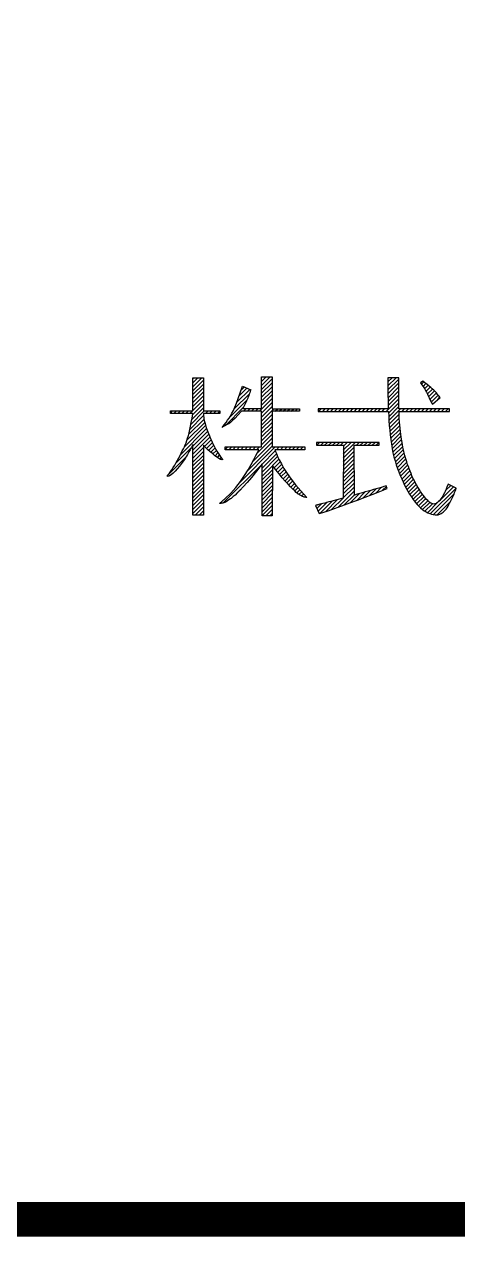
# Model space of a CAD drawing. Header units: millimetres. Extents: x 0 to 841, y 0 to 594.
# Drawn here: x 343.7 to 348.7, y 15.16 to 29.16 of the extents above; entities that cross this region are included whole.
import ezdxf

# ---------------------------------------------------------------- set-up
doc = ezdxf.new("R2010")
doc.units = ezdxf.units.MM
doc.header["$LTSCALE"] = 0.2
doc.layers.add('A1_図面枠', color=7, linetype='Continuous')
doc.layers.add('PTM', color=3, linetype='Continuous')

# ---------------------------------------------------------------- blocks, each defined once
blk = doc.blocks.new('block森村-2')
at = {"color": 0, "linetype": 'Continuous'}
for p, q in [((1910.4, 967.4), (1921.7, 978.8)), ((1910.4, 972.4), (1916.7, 978.8)), ((1910.4, 977.4), (1911.7, 978.8)), ((1910.4, 937), (1910.4, 978.8)), ((1910.4, 978.8), (1923.8, 978.8)), ((1923.8, 978.8), (1923.8, 937)), ((1996.9, 939.9), (1997, 979.8)), ((1997, 969.2), (2007.6, 979.8)), ((1997, 974.2), (2002.6, 979.8)), ((1997, 979.2), (1997.6, 979.8)), ((1997, 979.8), (2010.2, 979.8)), ((1997, 964.2), (2010.2, 977.5)), ((2010.2, 979.8), (2010.2, 939.7)), ((2155.9, 968.5), (2166.2, 978.8)), ((2155.9, 973.5), (2161.2, 978.8)), ((2155.9, 978.5), (2156.2, 978.8)), ((2155.9, 978.8), (2155.9, 975.2)), ((2169.6, 978.8), (2155.9, 978.8)), ((2156, 963.6), (2169.6, 977.2)), ((2169.6, 975.2), (2169.6, 978.8)), ((1910.4, 962.5), (1923.8, 975.9)), ((1910.4, 957.5), (1923.8, 970.9)), ((1910.4, 952.5), (1923.8, 965.9)), ((1965.9, 948.2), (1982, 964.2)), ((1968.8, 956.1), (1978.5, 965.7)), ((1970.1, 959.6), (1972.9, 968)), ((1971.5, 963.7), (1974.9, 967.1)), ((1972.9, 968), (1983.3, 963.7)), ((1983.3, 963.7), (1982.6, 961.7)), ((1997, 959.2), (2010.2, 972.5)), ((1997, 954.2), (2010.2, 967.5)), ((1997, 949.2), (2010.2, 962.5)), ((2155.9, 975.2), (2155.9, 971.7)), ((2155.9, 971.7), (2155.9, 968.3)), ((2155.9, 968.3), (2156, 965)), ((2156, 958.6), (2169.6, 972.2)), ((2156, 965), (2156, 961.7)), ((2156.1, 953.7), (2169.6, 967.2)), ((2156.1, 948.8), (2169.6, 962.2)), ((2169.6, 971.7), (2169.6, 975.2)), ((2169.6, 968.3), (2169.6, 971.7)), ((2169.6, 965), (2169.6, 968.3)), ((2169.6, 961.7), (2169.6, 965)), ((2199.8, 974.7), (2196.8, 972.3)), ((2196.8, 972.3), (2198.7, 969.9)), ((2198.1, 970.7), (2201, 973.7)), ((2198.7, 969.9), (2200.5, 967.6)), ((2201.9, 973), (2199.8, 974.7)), ((2200.2, 967.9), (2203.8, 971.5)), ((2200.5, 967.6), (2202, 965.2)), ((2204, 971.3), (2201.9, 973)), ((2202, 965.2), (2203.4, 962.9)), ((2202.2, 964.9), (2206.6, 969.3)), ((2203.4, 962.9), (2204.6, 960.5)), ((2206.1, 969.7), (2204, 971.3)), ((2204, 961.7), (2209.3, 967)), ((2205.7, 958.4), (2211.9, 964.6)), ((2208, 968), (2206.1, 969.7)), ((2207.2, 954.9), (2214.5, 962.2)), ((2210, 966.4), (2208, 968)), ((2211.8, 964.7), (2210, 966.4)), ((2213.6, 963.1), (2211.8, 964.7)), ((2215.3, 961.4), (2213.6, 963.1)), ((1910.4, 947.5), (1923.8, 960.9)), ((1910.4, 942.5), (1923.8, 955.9)), ((1910.4, 937.5), (1923.8, 950.9)), ((1956.4, 928.7), (1978.4, 950.6)), ((1962.4, 939.6), (1981.5, 958.7)), ((1965.4, 946.6), (1967.6, 952.5)), ((1967.6, 952.5), (1970.1, 959.6)), ((1977, 947.6), (1976, 945.3)), ((1978, 949.7), (1977, 947.6)), ((1978.8, 951.6), (1978, 949.7)), ((1979.5, 953.3), (1978.8, 951.6)), ((1980.1, 955), (1979.5, 953.3)), ((1980.7, 956.6), (1980.1, 955)), ((1981.3, 958.3), (1980.7, 956.6)), ((1981.9, 960), (1981.3, 958.3)), ((1982.6, 961.7), (1981.9, 960)), ((1994.3, 936.7), (2010.2, 952.5)), ((1996.9, 944.2), (2010.2, 957.5)), ((1997, 934.3), (2010.2, 947.5)), ((2153.8, 936.4), (2169.6, 952.3)), ((2156, 961.7), (2156, 958.5)), ((2156, 958.5), (2156, 955.3)), ((2156, 955.3), (2156.1, 952.2)), ((2156.1, 952.2), (2156.1, 949)), ((2156.1, 949), (2156.2, 945.9)), ((2156.2, 943.9), (2169.6, 957.2)), ((2156.6, 934.3), (2169.6, 947.3)), ((2169.6, 958.5), (2169.6, 961.7)), ((2169.6, 955.3), (2169.6, 958.5)), ((2169.6, 952.2), (2169.6, 955.3)), ((2169.6, 949), (2169.6, 952.2)), ((2169.6, 945.9), (2169.6, 949)), ((2204.6, 960.5), (2205.8, 958.2)), ((2205.8, 958.2), (2206.8, 955.9)), ((2206.8, 955.9), (2207.8, 953.6)), ((2207.8, 953.6), (2208.8, 951.5)), ((2208.8, 951.5), (2216.9, 959.7)), ((2208.8, 951.5), (2209.8, 949.3)), ((2209.8, 949.3), (2210.8, 947.3)), ((2210.4, 948.1), (2219.2, 957)), ((2210.8, 947.3), (2211.9, 945.4)), ((2211.9, 945.4), (2221.6, 954.1)), ((2217, 959.6), (2215.3, 961.4)), ((2218.5, 957.8), (2217, 959.6)), ((2220.1, 956), (2218.5, 957.8)), ((2218.9, 951.6), (2221.4, 954.2)), ((2221.6, 954.1), (2220.1, 956)), ((1882.3, 934.4), (1884.9, 937)), ((1882.3, 933.7), (1882.3, 937)), ((1882.3, 937), (1910.4, 937)), ((1910.4, 933.7), (1882.3, 933.7)), ((1886.6, 933.7), (1889.9, 937)), ((1891.6, 933.7), (1894.9, 937)), ((1896.6, 933.7), (1899.9, 937)), ((1901.6, 933.7), (1904.9, 937)), ((1906.6, 933.7), (1909.9, 937)), ((1907.9, 920.1), (1924.8, 937)), ((1909.1, 926.2), (1923.8, 940.9)), ((1909.4, 927.9), (1910.4, 933.7)), ((1910.1, 932.3), (1923.8, 945.9)), ((1923.8, 937), (1944.5, 937)), ((1923.8, 933.8), (1923.8, 933.6)), ((1944.5, 933.8), (1923.8, 933.8)), ((1923.8, 933.6), (1923.8, 933.1)), ((1923.8, 933.1), (1923.8, 932.2)), ((1923.8, 932.2), (1923.9, 930.9)), ((1926.6, 933.8), (1929.8, 937)), ((1931.6, 933.8), (1934.8, 937)), ((1936.6, 933.8), (1939.8, 937)), ((1941.6, 933.8), (1944.5, 936.7)), ((1944.5, 937), (1944.5, 933.8)), ((1951.5, 918.7), (1973.9, 941.2)), ((1957.8, 930.9), (1959.6, 934)), ((1959.6, 934), (1961.4, 937.5)), ((1961.4, 937.5), (1963.3, 941.7)), ((1963.3, 941.7), (1965.4, 946.6)), ((1967.2, 931.8), (1963.6, 927.9)), ((1971.5, 936.7), (1967.2, 931.8)), ((1997, 936.7), (1971.5, 936.7)), ((1974.7, 942.7), (1973.3, 939.9)), ((1973.3, 939.9), (1996.9, 939.9)), ((1974.4, 936.7), (1977.6, 939.9)), ((1976, 945.3), (1974.7, 942.7)), ((1979.4, 936.7), (1982.6, 939.9)), ((1984.4, 936.7), (1987.6, 939.9)), ((1989.4, 936.7), (1992.6, 939.9)), ((1997, 929.3), (2010.2, 942.5)), ((1997, 924.3), (2012.4, 939.7)), ((1997, 891.6), (1997, 936.7)), ((1997, 919.3), (2010.2, 932.6)), ((2010.2, 939.7), (2044.7, 939.7)), ((2044.7, 936.6), (2010.2, 936.6)), ((2010.2, 936.6), (2010.2, 891.6)), ((2014.2, 936.6), (2017.4, 939.7)), ((2019.2, 936.6), (2022.4, 939.7)), ((2024.2, 936.6), (2027.4, 939.7)), ((2029.2, 936.6), (2032.3, 939.7)), ((2034.2, 936.6), (2037.3, 939.7)), ((2039.1, 936.6), (2042.3, 939.7)), ((2044.1, 936.6), (2044.7, 937.1)), ((2044.7, 939.7), (2044.7, 936.6)), ((2068.3, 939.5), (2068.3, 936.4)), ((2156.3, 939.5), (2068.3, 939.5)), ((2068.3, 936.4), (2156.5, 936.4)), ((2069, 936.4), (2072, 939.5)), ((2073.9, 936.4), (2077, 939.5)), ((2078.9, 936.4), (2082, 939.5)), ((2083.9, 936.4), (2087, 939.5)), ((2088.9, 936.4), (2092, 939.5)), ((2093.9, 936.4), (2097, 939.5)), ((2098.9, 936.4), (2101.9, 939.5)), ((2103.9, 936.4), (2106.9, 939.5)), ((2108.9, 936.4), (2111.9, 939.5)), ((2113.9, 936.4), (2116.9, 939.5)), ((2118.8, 936.4), (2121.9, 939.5)), ((2123.8, 936.4), (2126.9, 939.5)), ((2128.8, 936.4), (2131.9, 939.5)), ((2133.8, 936.4), (2136.9, 939.5)), ((2138.8, 936.4), (2141.9, 939.5)), ((2143.8, 936.4), (2146.8, 939.5)), ((2148.8, 936.4), (2151.8, 939.5)), ((2156.2, 945.9), (2156.2, 942.7)), ((2156.2, 942.7), (2156.3, 939.5)), ((2156.5, 936.4), (2156.9, 930.4)), ((2156.9, 929.6), (2169.7, 942.4)), ((2157.2, 924.9), (2171.8, 939.5)), ((2157.6, 920.3), (2170.1, 932.8)), ((2169.7, 942.7), (2169.6, 945.9)), ((2169.7, 939.5), (2169.7, 942.7)), ((2233.5, 939.5), (2169.7, 939.5)), ((2169.9, 936.4), (2233.5, 936.4)), ((2170.2, 927.4), (2169.9, 936.4)), ((2173.7, 936.4), (2176.8, 939.5)), ((2178.7, 936.4), (2181.8, 939.5)), ((2183.7, 936.4), (2186.8, 939.5)), ((2188.7, 936.4), (2191.8, 939.5)), ((2193.7, 936.4), (2196.7, 939.5)), ((2198.7, 936.4), (2201.7, 939.5)), ((2203.7, 936.4), (2206.7, 939.5)), ((2208.6, 936.4), (2211.7, 939.5)), ((2213.6, 936.4), (2216.7, 939.5)), ((2218.6, 936.4), (2221.7, 939.5)), ((2223.6, 936.4), (2226.7, 939.5)), ((2228.6, 936.4), (2231.7, 939.5)), ((2233.5, 936.4), (2233.5, 939.5)), ((1899.7, 891.9), (1926.4, 918.6)), ((1903, 900.2), (1925.3, 922.5)), ((1905.1, 907.3), (1924.5, 926.7)), ((1906.6, 913.8), (1923.9, 931.1)), ((1906.6, 913.5), (1907.5, 917.8)), ((1907.5, 917.8), (1908.4, 922.6)), ((1908.4, 922.6), (1909.4, 927.9)), ((1923.9, 930.9), (1924.1, 929.3)), ((1924.1, 929.3), (1924.4, 927.3)), ((1924.4, 927.3), (1924.8, 925)), ((1924.8, 925), (1925.4, 922.4)), ((1925.4, 922.4), (1926.1, 919.5)), ((1926.1, 919.5), (1927.1, 916.2)), ((1927.1, 916.2), (1928.3, 912.7)), ((1947.3, 916.2), (1949.8, 919.6)), ((1948, 917), (1947.3, 916.2)), ((1948.8, 917.6), (1948, 917)), ((1949.7, 918), (1948.8, 917.6)), ((1950.7, 918.4), (1949.7, 918)), ((1949.8, 919.6), (1952.1, 922.6)), ((1952, 919), (1950.7, 918.4)), ((1953.6, 919.8), (1952, 919)), ((1952.1, 922.6), (1954.1, 925.4)), ((1955.5, 920.9), (1953.6, 919.8)), ((1954.1, 925.4), (1956, 928.1)), ((1957.7, 922.6), (1955.5, 920.9)), ((1956, 928.1), (1957.8, 930.9)), ((1960.4, 924.9), (1957.7, 922.6)), ((1963.6, 927.9), (1960.4, 924.9)), ((1997, 914.3), (2010.2, 927.6)), ((1997, 909.3), (2010.2, 922.6)), ((1997, 904.3), (2010.2, 917.6)), ((2156.9, 930.4), (2157.3, 924.5)), ((2157.3, 924.5), (2157.7, 918.5)), ((2157.7, 918.5), (2158.3, 912.6)), ((2158, 915.7), (2170.2, 927.9)), ((2158.4, 911.1), (2170.5, 923.2)), ((2158.9, 906.6), (2170.8, 918.6)), ((2170.8, 919), (2170.2, 927.4)), ((2171.6, 911.2), (2170.8, 919)), ((1894.7, 881.9), (1927.6, 914.8)), ((1902.8, 899.7), (1903.8, 902.7)), ((1903.8, 902.7), (1904.7, 905.9)), ((1904.7, 905.9), (1905.7, 909.5)), ((1905.7, 909.5), (1906.6, 913.5)), ((1910.4, 892.6), (1928.9, 911.2)), ((1910.4, 887.6), (1930.4, 907.6)), ((1910.4, 882.6), (1931.9, 904.1)), ((1928.3, 912.7), (1929.9, 908.8)), ((1929.9, 908.8), (1931.2, 905.7)), ((1931.2, 905.7), (1932.6, 902.4)), ((1932.6, 902.4), (1934.2, 899.1)), ((1991.2, 883.7), (2010.2, 902.6)), ((1997, 899.4), (2010.2, 912.6)), ((1997, 894.4), (2010.2, 907.6)), ((2158.3, 912.6), (2158.9, 906.8)), ((2158.9, 906.8), (2159.6, 901)), ((2159.4, 902.2), (2171.3, 914.1)), ((2159.6, 901), (2160.4, 895.4)), ((2160, 897.8), (2171.8, 909.6)), ((2160.7, 893.4), (2172.4, 905.2)), ((2161.4, 889.2), (2173.1, 900.9)), ((2172.6, 904), (2171.6, 911.2)), ((2173.7, 897.3), (2172.6, 904)), ((1888.7, 870.9), (1908.2, 890.4)), ((1895.7, 883.8), (1897.1, 886.7)), ((1897.1, 886.7), (1898.4, 889.4)), ((1898.4, 889.4), (1899.7, 891.8)), ((1899.7, 891.8), (1900.8, 894.3)), ((1900.8, 894.3), (1901.8, 896.9)), ((1901.8, 896.9), (1902.8, 899.7)), ((1906.1, 886.9), (1905.3, 885.5)), ((1906.9, 888.2), (1906.1, 886.9)), ((1907.6, 889.4), (1906.9, 888.2)), ((1908.2, 890.4), (1907.6, 889.4)), ((1908.8, 891.4), (1908.2, 890.4)), ((1909.3, 892.2), (1908.8, 891.4)), ((1909.7, 892.9), (1909.3, 892.2)), ((1910, 893.6), (1909.7, 892.9)), ((1910.2, 894.1), (1910, 893.6)), ((1910.4, 894.6), (1910.2, 894.1)), ((1910.4, 805.7), (1910.4, 894.6)), ((1910.4, 877.6), (1923.8, 891.1)), ((1910.4, 872.7), (1923.8, 886.1)), ((1924.2, 893.3), (1923.8, 893.8)), ((1923.8, 893.8), (1923.8, 805.7)), ((1925.4, 892), (1924.2, 893.3)), ((1925.1, 892.3), (1933.4, 900.7)), ((1927.2, 890.2), (1925.4, 892)), ((1929.4, 888.1), (1927.2, 890.2)), ((1927.6, 889.8), (1935, 897.3)), ((1932.1, 885.7), (1929.4, 888.1)), ((1930.2, 887.4), (1936.6, 893.9)), ((1934.9, 883.3), (1932.1, 885.7)), ((1932.8, 885.1), (1938.3, 890.6)), ((1934.2, 899.1), (1935.7, 895.7)), ((1935.5, 882.8), (1940.1, 887.4)), ((1935.7, 895.7), (1937.3, 892.5)), ((1937.3, 892.5), (1939, 889.4)), ((1939, 889.4), (1940.6, 886.4)), ((1940.6, 886.4), (1942.2, 883.7)), ((1951.2, 888.5), (1954.3, 891.6)), ((1951.2, 888.1), (1951.2, 891.6)), ((1951.2, 891.6), (1997, 891.6)), ((1993.3, 888.1), (1951.2, 888.1)), ((1955.7, 888.1), (1959.3, 891.6)), ((1960.7, 888.1), (1964.2, 891.6)), ((1965.7, 888.1), (1969.2, 891.6)), ((1968.1, 845.5), (2014.1, 891.6)), ((1970.7, 888.1), (1974.2, 891.6)), ((1975.7, 888.1), (1979.2, 891.6)), ((1979, 861.5), (2010.2, 892.7)), ((1980.7, 888.1), (1984.2, 891.6)), ((1985.7, 888.1), (1989.2, 891.6)), ((1985.9, 873.4), (2010.2, 897.6)), ((1990.7, 888.1), (1994.2, 891.6)), ((1991.7, 884.7), (1992.9, 887.2)), ((1992.9, 887.2), (1993.3, 888.1)), ((1997.5, 870), (2014.2, 886.6)), ((2010.2, 891.6), (2051.5, 891.6)), ((2013.7, 888.1), (2013.9, 887.5)), ((2051.5, 888.1), (2013.7, 888.1)), ((2013.9, 887.5), (2014.4, 885.9)), ((2014.4, 885.9), (2015.5, 883.3)), ((2015.6, 888.1), (2019.1, 891.6)), ((2020.6, 888.1), (2024.1, 891.6)), ((2025.6, 888.1), (2029.1, 891.6)), ((2030.6, 888.1), (2034.1, 891.6)), ((2035.6, 888.1), (2039.1, 891.6)), ((2040.6, 888.1), (2044.1, 891.6)), ((2045.5, 888.1), (2049.1, 891.6)), ((2050.5, 888.1), (2051.5, 889)), ((2051.5, 891.6), (2051.5, 888.1)), ((2066.1, 897.4), (2066.1, 893.9)), ((2145, 897.4), (2066.1, 897.4)), ((2066.1, 893.9), (2099.9, 893.9)), ((2066.3, 893.9), (2069.9, 897.4)), ((2071.3, 893.9), (2074.9, 897.4)), ((2076.3, 893.9), (2079.9, 897.4)), ((2081.3, 893.9), (2084.8, 897.4)), ((2086.3, 893.9), (2089.8, 897.4)), ((2091.3, 893.9), (2094.8, 897.4)), ((2096.3, 893.9), (2099.8, 897.4)), ((2099.8, 882.5), (2114.8, 897.4)), ((2099.8, 887.5), (2109.8, 897.4)), ((2099.9, 893.9), (2099.8, 827.3)), ((2099.8, 877.5), (2113.6, 891.2)), ((2099.8, 872.5), (2113.6, 886.2)), ((2099.9, 892.5), (2104.8, 897.4)), ((2113.5, 893.9), (2145, 893.9)), ((2113.7, 831.1), (2113.5, 893.9)), ((2116.2, 893.9), (2119.8, 897.4)), ((2121.2, 893.9), (2124.8, 897.4)), ((2126.2, 893.9), (2129.7, 897.4)), ((2131.2, 893.9), (2134.7, 897.4)), ((2136.2, 893.9), (2139.7, 897.4)), ((2141.2, 893.9), (2144.7, 897.4)), ((2145, 893.9), (2145, 897.4)), ((2160.4, 895.4), (2161.3, 889.8)), ((2161.3, 889.8), (2162.3, 884.4)), ((2162.2, 885), (2173.8, 896.6)), ((2163.1, 880.9), (2174.6, 892.4)), ((2164.1, 877), (2175.5, 888.4)), ((2174.9, 891.3), (2173.7, 897.3)), ((2176.1, 885.9), (2174.9, 891.3)), ((2177.4, 881), (2176.1, 885.9)), ((1879.4, 856.6), (1901.9, 879.2)), ((1887.5, 868.9), (1889.3, 871.9)), ((1889.3, 871.9), (1891, 874.9)), ((1891, 874.9), (1892.6, 877.9)), ((1892.6, 877.9), (1894.2, 880.9)), ((1896.1, 870.7), (1893.5, 867.4)), ((1894.2, 880.9), (1895.7, 883.8)), ((1898.5, 874), (1896.1, 870.7)), ((1900.6, 877.1), (1898.5, 874)), ((1902.4, 879.9), (1900.6, 877.1)), ((1903.6, 882.2), (1902.4, 879.9)), ((1904.5, 883.9), (1903.6, 882.2)), ((1905.3, 885.5), (1904.5, 883.9)), ((1910.4, 867.7), (1923.8, 881.1)), ((1910.4, 862.7), (1923.8, 876.1)), ((1910.4, 857.7), (1923.8, 871.1)), ((1937.7, 881), (1934.9, 883.3)), ((1940.5, 878.9), (1937.7, 881)), ((1938.3, 880.6), (1941.9, 884.2)), ((1943.1, 877.2), (1940.5, 878.9)), ((1941.2, 878.5), (1943.8, 881.2)), ((1942.2, 883.7), (1943.8, 881.2)), ((1945.3, 876), (1943.1, 877.2)), ((1943.8, 881.2), (1945.3, 879.1)), ((1944.3, 876.6), (1946, 878.3)), ((1945.3, 879.1), (1946.7, 877.3)), ((1947, 875.6), (1945.3, 876)), ((1946.7, 877.3), (1948.1, 876)), ((1948.1, 876), (1947, 875.6)), ((1983.9, 869.6), (1987.2, 875.7)), ((1987.2, 875.7), (1989.8, 880.8)), ((1989.8, 880.8), (1991.7, 884.7)), ((1997.5, 865), (2015.6, 883)), ((1997.5, 860), (2017.1, 879.6)), ((2010.7, 868.2), (2018.7, 876.2)), ((2012.8, 865.3), (2020.4, 872.9)), ((2015.5, 883.3), (2017, 879.8)), ((2017, 879.8), (2019.1, 875.4)), ((2019.1, 875.4), (2021.8, 870.3)), ((2021.8, 870.3), (2025.1, 864.5)), ((2099.8, 867.5), (2113.6, 881.3)), ((2099.8, 862.5), (2113.6, 876.3)), ((2099.8, 857.5), (2113.6, 871.3)), ((2162.3, 884.4), (2163.5, 879.2)), ((2163.5, 879.2), (2164.9, 874.1)), ((2164.9, 874.1), (2166.5, 869.2)), ((2165.3, 873.1), (2176.5, 884.3)), ((2166.5, 869.3), (2177.5, 880.4)), ((2167.8, 865.6), (2178.7, 876.5)), ((2169.1, 862), (2179.8, 872.7)), ((2178.6, 876.7), (2177.4, 881)), ((2179.8, 872.9), (2178.6, 876.7)), ((2180.8, 869.7), (2179.8, 872.9)), ((1878, 854.8), (1880, 857.4)), ((1881, 855.1), (1879.3, 854.5)), ((1880, 857.4), (1882, 860.2)), ((1883.2, 856.5), (1881, 855.1)), ((1882, 860.2), (1883.8, 863)), ((1885.6, 858.6), (1883.2, 856.5)), ((1883.8, 863), (1885.7, 865.9)), ((1888.1, 861.2), (1885.6, 858.6)), ((1885.7, 865.9), (1887.5, 868.9)), ((1890.8, 864.2), (1888.1, 861.2)), ((1893.5, 867.4), (1890.8, 864.2)), ((1910.4, 852.7), (1923.8, 866.1)), ((1910.4, 847.7), (1923.8, 861.1)), ((1910.4, 842.7), (1923.8, 856.2)), ((1948.7, 821.2), (1996.7, 869.2)), ((1970.2, 848.2), (1975.4, 855.7)), ((1975.4, 855.7), (1979.9, 862.9)), ((1979.9, 862.9), (1983.9, 869.6)), ((1990.4, 861.2), (1984.1, 853.4)), ((1997.5, 870.2), (1990.4, 861.2)), ((1997.5, 804.9), (1997.5, 870.2)), ((1997.5, 855), (2010.5, 868)), ((1997.5, 850.1), (2010.5, 863)), ((1997.5, 845.1), (2010.4, 858)), ((2010.5, 868.4), (2010.2, 804.9)), ((2014.8, 862.8), (2010.5, 868.4)), ((2019, 857.6), (2014.8, 862.8)), ((2015, 862.5), (2022.1, 869.7)), ((2017.2, 859.8), (2024, 866.5)), ((2022.9, 852.9), (2019, 857.6)), ((2019.5, 857), (2025.8, 863.4)), ((2021.7, 854.3), (2027.8, 860.3)), ((2024.1, 851.6), (2029.8, 857.3)), ((2025.1, 864.5), (2029.2, 858.1)), ((2029.2, 858.1), (2034, 851.2)), ((2099.8, 852.5), (2113.6, 866.3)), ((2099.8, 847.6), (2113.6, 861.4)), ((2099.8, 842.6), (2113.6, 856.4)), ((2166.5, 869.2), (2168.1, 864.7)), ((2168.1, 864.7), (2169.8, 860.2)), ((2169.8, 860.2), (2171.5, 855.9)), ((2170.5, 858.4), (2181.1, 869)), ((2171.5, 855.9), (2173.3, 851.7)), ((2171.9, 854.8), (2182.4, 865.2)), ((2173.4, 851.3), (2183.7, 861.6)), ((2175, 847.9), (2185.1, 858)), ((2181.7, 867), (2180.8, 869.7)), ((2182.8, 864.1), (2181.7, 867)), ((2183.9, 861.2), (2182.8, 864.1)), ((2185, 858.3), (2183.9, 861.2)), ((2186.2, 855.4), (2185, 858.3)), ((2187.5, 852.5), (2186.2, 855.4)), ((1879.3, 854.5), (1878, 854.8)), ((1910.4, 837.7), (1923.8, 851.2)), ((1910.4, 832.7), (1923.8, 846.2)), ((1910.4, 827.7), (1923.8, 841.2)), ((1958.1, 833.4), (1964.4, 840.7)), ((1964.4, 840.7), (1970.2, 848.2)), ((1973.8, 841.5), (1969.8, 837.2)), ((1978.6, 846.9), (1973.8, 841.5)), ((1984.1, 853.4), (1978.6, 846.9)), ((1997.5, 840.1), (2010.4, 853)), ((1997.5, 835.1), (2010.4, 847.9)), ((1997.5, 830.1), (2010.4, 842.9)), ((2026.7, 848.6), (2022.9, 852.9)), ((2026.4, 849), (2031.8, 854.4)), ((2030.2, 844.8), (2026.7, 848.6)), ((2028.8, 846.4), (2033.9, 851.5)), ((2033.4, 841.5), (2030.2, 844.8)), ((2031.2, 843.8), (2036, 848.6)), ((2036.2, 838.7), (2033.4, 841.5)), ((2033.6, 841.2), (2038.2, 845.8)), ((2034, 851.2), (2039.7, 843.9)), ((2036.1, 838.7), (2040.4, 843)), ((2038.6, 836.3), (2042.7, 840.3)), ((2039.7, 843.9), (2046.2, 836.2)), ((2099.8, 837.6), (2113.7, 851.4)), ((2099.8, 832.6), (2113.7, 846.5)), ((2099.8, 827.6), (2113.7, 841.5)), ((2141, 833.8), (2148, 840.9)), ((2144.4, 839.8), (2141.1, 838.9)), ((2147.7, 840.8), (2144.4, 839.8)), ((2150.8, 841.7), (2147.7, 840.8)), ((2149.2, 837.1), (2154.2, 842)), ((2153.9, 842.6), (2150.8, 841.7)), ((2155.1, 839.4), (2153.9, 842.6)), ((2173.3, 851.7), (2175.1, 847.6)), ((2175.1, 847.6), (2177, 843.6)), ((2176.6, 844.5), (2186.6, 854.5)), ((2177, 843.6), (2179, 839.7)), ((2178.3, 841.2), (2188.2, 851.1)), ((2180, 837.9), (2189.8, 847.8)), ((2181.8, 834.8), (2191.5, 844.5)), ((2183.7, 831.6), (2193.4, 841.3)), ((2188.9, 849.7), (2187.5, 852.5)), ((2190.3, 846.8), (2188.9, 849.7)), ((2191.8, 844), (2190.3, 846.8)), ((2193.4, 841.2), (2191.8, 844)), ((2195.1, 838.5), (2193.4, 841.2)), ((2220, 823), (2238.4, 841.4)), ((2228.2, 836.3), (2235.1, 843.1)), ((2230.2, 840.9), (2228.7, 837.3)), ((2231.8, 844.8), (2230.2, 840.9)), ((2231.8, 844.8), (2231.8, 844.8)), ((2241.9, 839.6), (2231.8, 844.8)), ((1910.4, 822.8), (1923.8, 836.2)), ((1910.4, 817.8), (1923.8, 831.2)), ((1910.4, 812.8), (1923.8, 826.2)), ((1943.9, 820.4), (1951.2, 826.6)), ((1951.2, 826.6), (1958.1, 833.4)), ((1955.8, 824.9), (1954, 823.7)), ((1957.7, 826.4), (1955.8, 824.9)), ((1957.9, 826.5), (1957.7, 826.4)), ((1958.5, 826.9), (1957.9, 826.5)), ((1959.7, 827.8), (1958.5, 826.9)), ((1961.3, 829.1), (1959.7, 827.8)), ((1963.5, 831), (1961.3, 829.1)), ((1966.3, 833.7), (1963.5, 831)), ((1964.1, 831.5), (1970.9, 838.4)), ((1969.8, 837.2), (1966.3, 833.7)), ((1997.5, 825.1), (2010.4, 837.9)), ((1997.5, 820.1), (2010.3, 832.9)), ((1997.5, 815.1), (2010.3, 827.9)), ((2038.6, 836.3), (2036.2, 838.7)), ((2040.5, 834.5), (2038.6, 836.3)), ((2042, 833.2), (2040.5, 834.5)), ((2041.2, 833.9), (2045, 837.6)), ((2042.9, 832.4), (2042, 833.2)), ((2043.2, 832.1), (2042.9, 832.4)), ((2044.7, 831.2), (2043.2, 832.1)), ((2044, 831.6), (2047.4, 835)), ((2046.1, 830.4), (2044.7, 831.2)), ((2047.4, 829.7), (2046.1, 830.4)), ((2046.2, 836.2), (2053.7, 828.2)), ((2047.2, 829.8), (2049.8, 832.4)), ((2048.6, 829.2), (2047.4, 829.7)), ((2049.7, 828.9), (2048.6, 829.2)), ((2050.7, 828.6), (2049.7, 828.9)), ((2051.6, 828.4), (2050.7, 828.6)), ((2050.9, 828.5), (2052.2, 829.8)), ((2052.3, 828.3), (2051.6, 828.4)), ((2052.9, 828.2), (2052.3, 828.3)), ((2053.3, 828.2), (2052.9, 828.2)), ((2053.6, 828.2), (2053.3, 828.2)), ((2053.7, 828.2), (2053.6, 828.2)), ((2077.4, 810.1), (2092.6, 825.4)), ((2084.9, 812.7), (2099.4, 827.2)), ((2090, 824.7), (2087, 823.9)), ((2093.2, 825.5), (2090, 824.7)), ((2092.7, 815.5), (2113.7, 836.5)), ((2096.4, 826.4), (2093.2, 825.5)), ((2099.8, 827.3), (2096.4, 826.4)), ((2100.5, 818.4), (2113.7, 831.5)), ((2107.8, 821.1), (2117.7, 824.8)), ((2108.5, 821.3), (2120.1, 832.9)), ((2117.1, 832.1), (2113.7, 831.1)), ((2116.6, 824.4), (2127, 834.8)), ((2120.6, 833), (2117.1, 832.1)), ((2117.7, 824.8), (2127.3, 828.5)), ((2124, 834), (2120.6, 833)), ((2127.5, 835), (2124, 834)), ((2124.7, 827.5), (2134, 836.8)), ((2127.3, 828.5), (2136.1, 831.9)), ((2130.9, 835.9), (2127.5, 835)), ((2134.4, 836.9), (2130.9, 835.9)), ((2132.8, 830.6), (2141, 838.8)), ((2137.7, 837.9), (2134.4, 836.9)), ((2136.1, 831.9), (2143.8, 834.9)), ((2141.1, 838.9), (2137.7, 837.9)), ((2143.8, 834.9), (2149.8, 837.3)), ((2149.8, 837.3), (2153.7, 838.9)), ((2153.7, 838.9), (2155.1, 839.4)), ((2179, 839.7), (2181.1, 835.9)), ((2181.1, 835.9), (2183.3, 832.3)), ((2183.3, 832.3), (2185.5, 828.8)), ((2185.5, 828.8), (2187.9, 825.4)), ((2185.6, 828.6), (2195.3, 838.2)), ((2187.7, 825.7), (2197.2, 835.2)), ((2187.9, 825.4), (2190.3, 822.1)), ((2189.8, 822.8), (2199.3, 832.3)), ((2192, 820), (2201.4, 829.4)), ((2194.4, 817.4), (2203.6, 826.6)), ((2196.9, 835.7), (2195.1, 838.5)), ((2198.8, 833), (2196.9, 835.7)), ((2200.3, 830.8), (2198.8, 833)), ((2201.8, 828.9), (2200.3, 830.8)), ((2203.3, 827.1), (2201.8, 828.9)), ((2204.6, 825.5), (2203.3, 827.1)), ((2206, 824.1), (2204.6, 825.5)), ((2209.3, 807.4), (2241.7, 839.7)), ((2213.3, 806.4), (2239.1, 832.2)), ((2222.6, 826.3), (2221.2, 824.4)), ((2224.1, 828.6), (2222.6, 826.3)), ((2225.6, 831.1), (2224.1, 828.6)), ((2227.2, 834), (2225.6, 831.1)), ((2228.7, 837.3), (2227.2, 834)), ((2235.2, 824), (2236.1, 825.6)), ((2236.1, 825.6), (2236.9, 827.3)), ((2236.9, 827.3), (2237.7, 829)), ((2237.7, 829), (2238.4, 830.7)), ((2238.4, 830.7), (2239.2, 832.4)), ((2239.2, 832.4), (2239.9, 834.1)), ((2239.9, 834.1), (2240.6, 835.9)), ((2240.6, 835.9), (2241.3, 837.7)), ((2241.3, 837.7), (2241.9, 839.6)), ((1910.4, 807.8), (1923.8, 821.2)), ((1913.3, 805.7), (1923.8, 816.2)), ((1918.3, 805.7), (1923.8, 811.3)), ((1944, 820.4), (1943.9, 820.4)), ((1944.4, 820.4), (1944, 820.4)), ((1945, 820.4), (1944.4, 820.4)), ((1945.8, 820.5), (1945, 820.4)), ((1946.8, 820.7), (1945.8, 820.5)), ((1948, 820.9), (1946.8, 820.7)), ((1949.3, 821.3), (1948, 820.9)), ((1950.8, 821.9), (1949.3, 821.3)), ((1952.4, 822.7), (1950.8, 821.9)), ((1954, 823.7), (1952.4, 822.7)), ((1997.5, 810.1), (2010.3, 822.9)), ((1997.5, 805.2), (2010.3, 817.9)), ((2002.2, 804.9), (2010.2, 812.9)), ((2064.9, 818), (2069.5, 807.8)), ((2065, 818), (2064.9, 818)), ((2064.9, 818), (2064.9, 818)), ((2065, 817.8), (2065.4, 818.1)), ((2065.2, 818.1), (2065, 818)), ((2065.4, 818.1), (2065.2, 818.1)), ((2065.6, 818.2), (2065.4, 818.1)), ((2065.9, 818.3), (2065.6, 818.2)), ((2066.3, 818.4), (2065.9, 818.3)), ((2066.7, 818.5), (2066.3, 818.4)), ((2066.6, 814.3), (2072.2, 819.9)), ((2067.2, 818.6), (2066.7, 818.5)), ((2067.7, 818.7), (2067.2, 818.6)), ((2068.2, 818.9), (2067.7, 818.7)), ((2068.1, 810.9), (2079, 821.7)), ((2068.8, 819), (2068.2, 818.9)), ((2070.4, 819.5), (2068.8, 819)), ((2070.2, 808), (2085.8, 823.5)), ((2072.2, 819.9), (2070.4, 819.5)), ((2074.2, 820.5), (2072.2, 819.9)), ((2076.4, 821), (2074.2, 820.5)), ((2074.2, 809.1), (2080.8, 811.3)), ((2078.8, 821.7), (2076.4, 821)), ((2081.4, 822.4), (2078.8, 821.7)), ((2080.8, 811.3), (2088.9, 814.1)), ((2084.1, 823.1), (2081.4, 822.4)), ((2087, 823.9), (2084.1, 823.1)), ((2088.9, 814.1), (2098.1, 817.4)), ((2098.1, 817.4), (2107.8, 821.1)), ((2190.3, 822.1), (2192.6, 819.4)), ((2192.6, 819.4), (2194.8, 817)), ((2194.8, 817), (2197.1, 814.8)), ((2196.9, 815), (2206, 824)), ((2197.1, 814.8), (2199.3, 812.9)), ((2199.3, 812.9), (2201.6, 811.2)), ((2199.6, 812.7), (2208.7, 821.7)), ((2201.6, 811.2), (2203.9, 809.8)), ((2202.6, 810.6), (2212.1, 820.1)), ((2203.9, 809.8), (2206.2, 808.6)), ((2205.8, 808.8), (2219.4, 822.4)), ((2207.3, 822.8), (2206, 824.1)), ((2208.6, 821.8), (2207.3, 822.8)), ((2209.9, 821), (2208.6, 821.8)), ((2211.2, 820.4), (2209.9, 821)), ((2212.5, 820), (2211.2, 820.4)), ((2213.8, 819.8), (2212.5, 820)), ((2215.2, 819.9), (2213.8, 819.8)), ((2216.2, 820.1), (2215.2, 819.9)), ((2217.3, 820.7), (2216.2, 820.1)), ((2218.5, 821.6), (2217.3, 820.7)), ((2217.9, 806), (2234.5, 822.6)), ((2219.8, 822.9), (2218.5, 821.6)), ((2221.2, 824.4), (2219.8, 822.9)), ((2224.1, 808.5), (2225.4, 809.5)), ((2225.4, 809.5), (2226.7, 810.6)), ((2226.7, 810.6), (2227.9, 811.9)), ((2227.9, 811.9), (2229.2, 813.4)), ((2229.2, 813.4), (2230.4, 815.1)), ((2230.4, 815.1), (2231.6, 816.9)), ((2231.6, 816.9), (2232.7, 819)), ((2232.7, 819), (2233.5, 820.7)), ((2233.5, 820.7), (2234.4, 822.3)), ((2234.4, 822.3), (2235.2, 824)), ((1923.8, 805.7), (1910.4, 805.7)), ((1923.3, 805.7), (1923.8, 806.3)), ((2010.2, 804.9), (1997.5, 804.9)), ((2007.2, 804.9), (2010.2, 807.9)), ((2069.5, 807.8), (2074.2, 809.1)), ((2206.2, 808.6), (2208.5, 807.7)), ((2208.5, 807.7), (2210.8, 806.9)), ((2210.8, 806.9), (2213.1, 806.4)), ((2213.1, 806.4), (2215.4, 806.1)), ((2215.4, 806.1), (2217.8, 806)), ((2217.8, 806), (2219, 806.2)), ((2219, 806.2), (2220.2, 806.5)), ((2220.2, 806.5), (2221.5, 807)), ((2221.5, 807), (2222.8, 807.7)), ((2222.8, 807.7), (2224.1, 808.5))]:
    blk.add_line(p, q, dxfattribs=at)

msp = doc.modelspace()

# ---------------------------------------------------------------- linework, layer by layer
at = {"layer": 'A1_図面枠', "linetype": 'ByBlock', "lineweight": -2, "const_width": 0.4}
msp.add_lwpolyline([(24.74, 578.862), (816.26, 578.862), (816.26, 15.362), (24.74, 15.362)], close=True, dxfattribs=at)

# ---------------------------------------------------------------- block references
at = {"layer": 'PTM', "linetype": 'ByBlock', "lineweight": -2, "xscale": 0.009166666250000002, "yscale": 0.009166666250000002, "zscale": 0.009166666250000002}
msp.add_blockref('block森村-2', (328.132, 16.105), dxfattribs=at)

doc.saveas('drawing.dxf')
